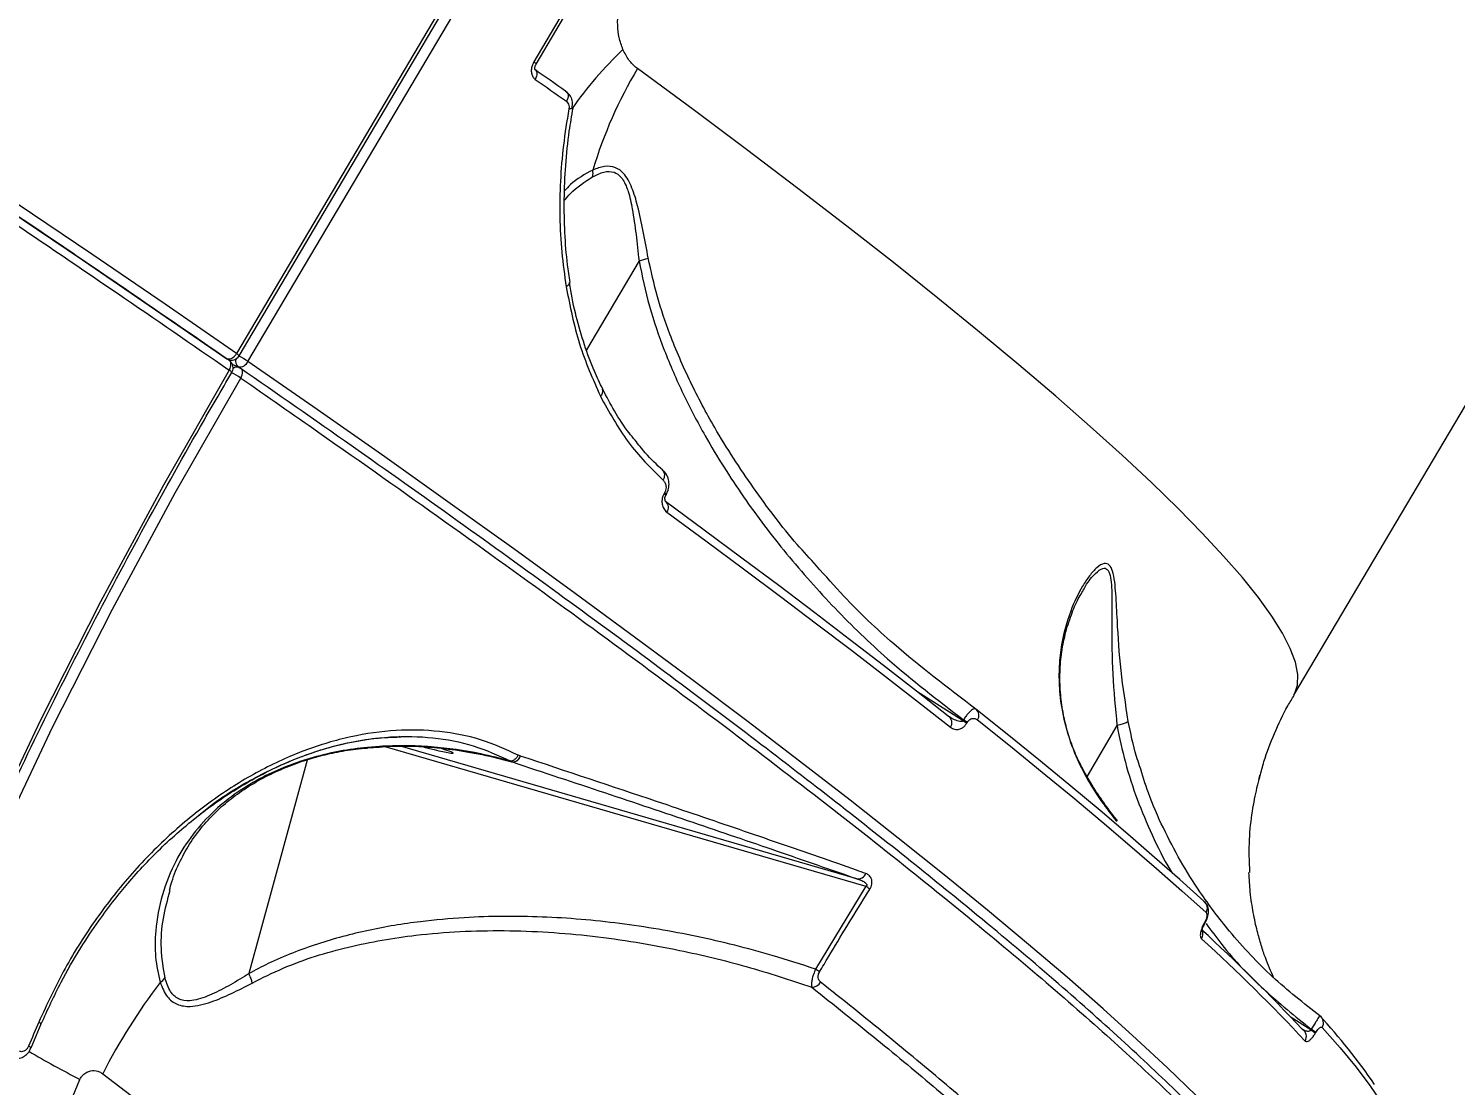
# Model space of a CAD drawing. Header units: millimetres. Extents: x -6879 to 7341, y -8047 to 7187.
# Drawn here: x 193.4 to 352.9, y 2003.6 to 2121.7 of the extents above; entities that cross this region are included whole.
import ezdxf

# ---------------------------------------------------------------- set-up
doc = ezdxf.new("R2010")
doc.units = ezdxf.units.MM
for name, color, linetype in [('DIKOM_ОБЪЕКТ', 7, 'Continuous'), ('DIKOM_РАЗМЕР_ЗОНА', 7, 'Continuous'), ('DIKOM_РАЗМЕР_ОБЪЕКТА', 7, 'Continuous')]:
    doc.layers.add(name, color=color, linetype=linetype)
doc.styles.add('style1', font='arial.ttf', dxfattribs={"width": 0.8})
doc.dimstyles.new('1-50', dxfattribs={"dimtxt": 300, "dimasz": 200, "dimexe": 100, "dimexo": 0, "dimgap": 100, "dimtad": 0, "dimdec": 0, "dimtxsty": 'style1', "dimcen": 0, "dimclrd": 7, "dimclre": 7, "dimadec": 1, "dimazin": 2, "dimtfac": 1, "dimtdec": 0, "dimtmove": 1, "dimatfit": 3, "dimfxl": 0, "dimlwd": 25, "dimlwe": 18, "dimarcsym": 0})

# ---------------------------------------------------------------- blocks, each defined once
blk = doc.blocks.new('*D19')
at = {"layer": 'Defpoints', "color": 0, "transparency": 16777216}
for p in [(5624.04, 6094.27), (-4435.35, 2864.29), (5624.04, -2640.11)]:
    blk.add_point(p, dxfattribs=at)
at = {"layer": 'DIKOM_РАЗМЕР_ОБЪЕКТА', "color": 7, "lineweight": 18, "transparency": 16777216}
for p, q in [((-4435.35, 2864.29), (-4435.35, 6194.27)), ((5624.04, -2640.11), (5624.04, 6194.27))]:
    blk.add_line(p, q, dxfattribs=at)
at = {"layer": 'DIKOM_РАЗМЕР_ОБЪЕКТА', "color": 7, "lineweight": 25, "transparency": 16777216}
for p, q in [((-4235.35, 6094.27), (2113.67, 6094.27)), ((5424.04, 6094.27), (3193.46, 6094.27))]:
    blk.add_line(p, q, dxfattribs=at)
at = {"layer": 'DIKOM_РАЗМЕР_ОБЪЕКТА', "color": 7, "transparency": 16777216}
for points in [[(-4235.35, 6127.6), (-4235.35, 6060.94), (-4435.35, 6094.27)], [(5424.04, 6127.6), (5424.04, 6060.94), (5624.04, 6094.27)]]:
    blk.add_solid(points, dxfattribs=at)
at = {"layer": 'DIKOM_РАЗМЕР_ОБЪЕКТА', "color": 0, "transparency": 16777216, "insert": (2653.56, 6094.27), "char_height": 300, "attachment_point": 5, "style": 'style1'}
blk.add_mtext('10100', dxfattribs=at)
blk = doc.blocks.new('*D17')
at = {"layer": 'Defpoints', "color": 0, "transparency": 16777216}
for p in [(-5935.35, 6990.27), (-5935.35, 998.27), (7340.79, -2830.86)]:
    blk.add_point(p, dxfattribs=at)
at = {"layer": 'DIKOM_РАЗМЕР_ЗОНА', "color": 7, "lineweight": 18, "transparency": 16777216}
for p, q in [((-5935.35, 998.27), (-5935.35, 7090.27)), ((7340.79, -2830.86), (7340.79, 7090.27))]:
    blk.add_line(p, q, dxfattribs=at)
at = {"layer": 'DIKOM_РАЗМЕР_ЗОНА', "color": 7, "lineweight": 25, "transparency": 16777216}
for p, q in [((-5735.35, 6990.27), (2016.67, 6990.27)), ((7140.79, 6990.27), (3096.46, 6990.27))]:
    blk.add_line(p, q, dxfattribs=at)
at = {"layer": 'DIKOM_РАЗМЕР_ЗОНА', "color": 7, "transparency": 16777216}
for points in [[(-5735.35, 7023.6), (-5735.35, 6956.94), (-5935.35, 6990.27)], [(7140.79, 7023.6), (7140.79, 6956.94), (7340.79, 6990.27)]]:
    blk.add_solid(points, dxfattribs=at)
at = {"layer": 'DIKOM_РАЗМЕР_ЗОНА', "color": 0, "transparency": 16777216, "insert": (2556.56, 6990.27), "char_height": 300, "attachment_point": 5, "style": 'style1'}
blk.add_mtext('13300', dxfattribs=at)

msp = doc.modelspace()

# ---------------------------------------------------------------- linework, layer by layer
at = {"layer": 'DIKOM_ОБЪЕКТ', "color": 7, "linetype": 'Continuous', "lineweight": 15}
for p, q in [((462.17, 2500.23), (216.67, 2085.36)), ((216.96, 2085.1), (462.46, 2499.97)), ((217.96, 2084.46), (463.47, 2499.33)), ((334.83, 2047.19), (522.55, 2364.43)), ((266.11, 2145.35), (249.88, 2117.92)), ((250.15, 2117.68), (266.38, 2145.11)), ((254.19, 2112.79), (254.19, 2112.77)), ((261.65, 2095.71), (255.77, 2085.77)), ((253.86, 2093.3), (253.87, 2093.27)), ((215.87, 2084.57), (215.81, 2084.61)), ((216.21, 2084.16), (216.88, 2083.86)), ((217, 2083.77), (216.21, 2084.13)), ((216.88, 2083.86), (217.06, 2083.74)), ((264.5, 2069.78), (264.45, 2069.7)), ((264.64, 2069.51), (264.69, 2069.59)), ((264.64, 2069.51), (264.64, 2069.51)), ((311.14, 2058.65), (311.22, 2058.79)), ((297.85, 2044.32), (292.69, 2047.59)), ((297.91, 2044.42), (297.85, 2044.32)), ((298.27, 2044.03), (298.33, 2044.13)), ((234.59, 2042.5), (235.52, 2042.56)), ((315.05, 2043.78), (311.71, 2038.12)), ((231.3, 2041.29), (232.64, 2041.38)), ((232.64, 2041.45), (231.31, 2041.34)), ((232.64, 2041.41), (232.64, 2041.45)), ((233.25, 2041.43), (287.01, 2025.82)), ((285.99, 2026.66), (235, 2041.47)), ((224.56, 2039.93), (218.04, 2016.06)), ((246.41, 2040), (247.46, 2039.71)), ((246.98, 2039.84), (247.43, 2039.72)), ((247.26, 2039.82), (247.43, 2039.72)), ((247.43, 2039.72), (247.46, 2039.71)), ((248.37, 2040.38), (248.15, 2040.47)), ((248.41, 2040.37), (248.37, 2040.38)), ((287.01, 2025.82), (281.38, 2016.56)), ((324.81, 2021.7), (324.79, 2021.67)), ((324.84, 2021.6), (324.86, 2021.63)), ((193.73, 2007.78), (194.87, 2010.45)), ((336.7, 2009.77), (334.53, 2011.15)), ((336.76, 2009.86), (336.7, 2009.77)), ((337.21, 2009.4), (337.26, 2009.49))]:
    msp.add_line(p, q, dxfattribs=at)
at = {"layer": 'DIKOM_ОБЪЕКТ', "color": 7, "linetype": 'Continuous', "lineweight": 15, "flags": 128}
for points in [[(216.67, 2085.36), (208.69, 2090.85), (200.52, 2096.43), (192.16, 2102.08), (183.62, 2107.82), (174.91, 2113.63), (166.03, 2119.5), (156.99, 2125.44)], [(156.05, 2124.74), (165.07, 2118.82), (173.93, 2112.96), (182.62, 2107.16), (191.14, 2101.44), (199.48, 2095.8), (207.64, 2090.23), (215.59, 2084.76)], [(253.44, 2114.67), (253.01, 2114.97), (252.58, 2115.27), (252.15, 2115.58), (251.71, 2115.88), (251.28, 2116.19), (250.84, 2116.49), (250.4, 2116.8), (249.97, 2117.11)], [(250.03, 2117.07), (250.07, 2117.04), (250.16, 2116.94), (250.21, 2116.81), (250.24, 2116.66), (250.24, 2116.5), (250.21, 2116.32), (250.14, 2116.15), (250.06, 2115.97)], [(250.06, 2115.97), (250.49, 2115.67), (250.93, 2115.36), (251.37, 2115.06), (251.8, 2114.75), (252.24, 2114.44), (252.67, 2114.14), (253.11, 2113.83), (253.54, 2113.53)], [(334.83, 2047.19), (334.89, 2047.3), (335.23, 2048.3), (335.26, 2049.49), (334.99, 2050.86), (334.41, 2052.4), (333.53, 2054.12), (332.34, 2056.01), (330.85, 2058.08), (329.06, 2060.32), (326.97, 2062.72), (324.58, 2065.29), (321.89, 2068.03), (318.91, 2070.93), (315.63, 2073.99), (312.07, 2077.2), (308.23, 2080.57), (304.1, 2084.08), (299.7, 2087.75), (295.02, 2091.55), (290.07, 2095.5), (284.86, 2099.58), (279.39, 2103.8), (273.67, 2108.14), (267.7, 2112.61), (261.48, 2117.19)], [(253.44, 2114.67), (253.55, 2114.59), (253.64, 2114.49), (253.69, 2114.37), (253.72, 2114.22), (253.72, 2114.05), (253.69, 2113.88), (253.63, 2113.7), (253.54, 2113.53)], [(254.19, 2112.77), (254.18, 2112.75), (254.14, 2112.72), (254.06, 2112.69), (253.95, 2112.68), (253.81, 2112.67)], [(253.87, 2093.27), (253.87, 2093.25), (253.86, 2093.16), (253.82, 2093.07), (253.75, 2092.98), (253.64, 2092.89), (253.51, 2092.81)], [(215.87, 2083.49), (215.96, 2083.67), (216.02, 2083.84), (216.06, 2084.01), (216.06, 2084.17), (216.04, 2084.32), (215.99, 2084.44), (215.91, 2084.54), (215.87, 2084.57)], [(323.87, 2002.48), (320.7, 2005.54), (317.25, 2008.75), (313.5, 2012.13), (309.48, 2015.65), (305.17, 2019.32), (300.59, 2023.14), (295.74, 2027.1), (290.62, 2031.2), (285.23, 2035.44), (279.59, 2039.81), (273.69, 2044.31), (267.54, 2048.93), (261.15, 2053.67), (254.51, 2058.54), (247.65, 2063.51), (240.55, 2068.6), (233.24, 2073.79), (225.7, 2079.08), (217.96, 2084.46)], [(215.87, 2083.49), (208.51, 2070.64), (201.48, 2057.59), (194.78, 2044.37), (188.41, 2030.98), (182.39, 2017.43), (176.7, 2003.72), (171.37, 1989.87), (166.38, 1975.89), (161.75, 1961.79), (157.48, 1947.56), (153.56, 1933.23), (150.01, 1918.81), (146.83, 1904.29), (144.01, 1889.7), (141.56, 1875.04), (139.48, 1860.32), (137.77, 1845.55), (136.43, 1830.74), (135.47, 1815.91), (134.88, 1801.05), (134.67, 1786.18)], [(136.21, 1786.18), (136.42, 1801), (137, 1815.82), (137.96, 1830.61), (139.29, 1845.37), (141, 1860.1), (143.07, 1874.77), (145.52, 1889.39), (148.33, 1903.94), (151.5, 1918.41), (155.04, 1932.79), (158.95, 1947.08), (163.21, 1961.26), (167.82, 1975.32), (172.79, 1989.26), (178.11, 2003.07), (183.78, 2016.73), (189.79, 2030.24), (196.13, 2043.6), (202.82, 2056.78), (209.83, 2069.78), (217.17, 2082.6)], [(217.17, 2082.6), (217.25, 2082.77), (217.32, 2082.95), (217.35, 2083.12), (217.36, 2083.28), (217.33, 2083.43), (217.28, 2083.55), (217.2, 2083.65), (217.16, 2083.68)], [(296.2, 2044.83), (292.64, 2047.63), (288.96, 2050.49), (285.18, 2053.41), (281.28, 2056.38), (277.27, 2059.41), (273.15, 2062.49), (268.93, 2065.62), (264.6, 2068.81)], [(264.76, 2067.62), (269.1, 2064.43), (273.33, 2061.29), (277.46, 2058.2), (281.48, 2055.16), (285.39, 2052.19), (289.18, 2049.26), (292.87, 2046.4), (296.44, 2043.59)], [(324.76, 2024.14), (322.08, 2026.56), (319.25, 2029.05), (316.28, 2031.63), (313.16, 2034.28), (309.9, 2037), (306.5, 2039.8), (302.96, 2042.68), (299.28, 2045.62)], [(299.46, 2044.41), (303.15, 2041.46), (306.7, 2038.58), (310.11, 2035.77), (313.38, 2033.04), (316.5, 2030.38), (319.48, 2027.8), (322.31, 2025.3), (325, 2022.88)], [(324.84, 2021.6), (324.84, 2021.62), (324.79, 2021.67)], [(324.86, 2021.63), (324.85, 2021.65), (324.81, 2021.7)], [(194.58, 2010.63), (194.44, 2010.3), (194.29, 2009.96), (194.15, 2009.63), (194.01, 2009.3), (193.87, 2008.96), (193.72, 2008.63), (193.58, 2008.29), (193.44, 2007.96)], [(337.98, 2010.05), (340, 2007.76), (341.77, 2005.6), (343.3, 2003.57), (344.58, 2001.69), (345.62, 1999.95), (346.41, 1998.35), (346.95, 1996.89), (347.24, 1995.58)], [(158.93, 1856.83), (160.89, 1870.63), (163.2, 1884.39), (165.85, 1898.08), (168.85, 1911.69), (172.18, 1925.23), (175.86, 1938.67), (179.86, 1952.02), (184.2, 1965.25), (188.87, 1978.37), (193.87, 1991.37), (199.19, 2004.24)]]:
    msp.add_lwpolyline(points, dxfattribs=at)
at = {"layer": 'DIKOM_ОБЪЕКТ', "color": 7, "linetype": 'Continuous', "lineweight": 15}
for centre, radius, start, end in [((290.87, 2086.9), 44.87, 133.7429, 144.923), ((249.58, 2117.31), 0.681, 33.176, 63.541), ((305.3, 2091.13), 50.98, 149.2572, 163.2244), ((254.4, 2105.51), 2.11, 348.639, 9.1047), ((260.38, 2101.89), 6.31, 281.6343, 291.3399), ((215.75, 2085.74), 0.996, 260.9098, 337.4016), ((216.4, 2084.75), 0.659, 31.9218, 65.9064), ((216.1, 2085.61), 1, 245.7822, 329.3847), ((215.3, 2083.75), 1, 344.7237, 55.3295), ((216.73, 2083.09), 0.734, 68.3452, 125.9647), ((217.44, 2084.54), 0.872, 166.6369, 230.6862), ((217.04, 2084.85), 0.996, 260.6647, 337.3328), ((212.45, 2076.37), 9.79, 55.7107, 62.6768), ((216.59, 2082.86), 1, 55.2897, 65.7718), ((215.52, 2082.8), 0.777, 34.7022, 63.3437), ((211.62, 2074.44), 9.86, 55.8285, 62.7788), ((215.3, 2083.75), 1, 329.4825, 344.7237), ((256.94, 2081.14), 0.676, 305.5923, 17.9762), ((263.73, 2071.75), 0.792, 318.3393, 49.2567), ((264.29, 2069.33), 0.395, 26.5128, 66.3271), ((264.33, 2069.4), 0.407, 27.3063, 65.858), ((264.13, 2068.14), 0.818, 320.9093, 54.6066), ((298.75, 2044.92), 0.881, 324.6151, 52.939), ((295.74, 2044.1), 0.866, 323.9632, 57.6277), ((295.08, 2039.86), 5.24, 52.5874, 58.1695), ((295.14, 2039.96), 5.25, 52.5968, 58.167), ((247.52, 2040.6), 0.882, 264.3056, 345.5663), ((247.54, 2040.61), 0.9, 265.3034, 344.507), ((286.13, 2027.58), 0.925, 260.9531, 339.2762), ((285.08, 2022.94), 3.47, 47.3355, 56.2691), ((324.23, 2023.38), 0.924, 326.9241, 54.9571), ((194.04, 1877.87), 193.64, 42.9619, 47.6471), ((323.68, 2020.46), 0.968, 328.0873, 24.9219), ((193.15, 1875.37), 195.34, 42.9693, 47.7431), ((206.98, 2016.86), 2.13, 303.2395, 323.0949), ((279.44, 2013.48), 3.65, 49.3746, 57.8169), ((261.64, 1974.28), 67.27, 142.6679, 152.9475), ((280.99, 2015.62), 1.07, 268.1224, 332.344), ((287.45, 1964.75), 68.53, 34.6269, 42.836), ((337.17, 2010.56), 0.952, 328.1872, 55.6815), ((335.27, 2009.02), 0.948, 328.0292, 60.0433), ((335.06, 2006.97), 3.24, 48.427, 59.4974), ((335.1, 2007.05), 3.25, 48.4463, 59.4781), ((193.1, 2007.07), 0.947, 48.2768, 68.9839), ((262.69, 2126.85), 138.08, 239.9075, 242.62)]:
    msp.add_arc(centre, radius, start, end, dxfattribs=at)
for start_param, end_param in [(5.015683, 5.075), (1.863562, 2.979567), (2.979567, 3.969848)]:
    msp.add_ellipse((236.38, 2041.93), major_axis=(-4.5, 1.23), ratio=0.044741, start_param=start_param, end_param=end_param, dxfattribs=at)
for points, knots in [([(-378.21, 2407.52), (-377.37, 2407.49), (-375.1, 2407.41), (-370.52, 2406.74), (-364.2, 2405.33), (-356.76, 2403.24), (-348.18, 2400.45), (-338.47, 2396.96), (-327.84, 2392.84), (-316.35, 2388.12), (-304.07, 2382.84), (-290.81, 2376.92), (-276.57, 2370.35), (-261.38, 2363.13), (-245.56, 2355.44), (-229.19, 2347.29), (-212.36, 2338.75), (-194.77, 2329.66), (-176.47, 2320.05), (-157.5, 2309.93), (-138.51, 2299.64), (-119.58, 2289.25), (-100.79, 2278.81), (-81.62, 2268.02), (-62.1, 2256.91), (-42.29, 2245.5), (-22.37, 2233.89), (-2.38, 2222.11), (17.62, 2210.2), (37.67, 2198.11), (57.73, 2185.89), (77.71, 2173.56), (97.18, 2161.41), (116.08, 2149.47), (134.36, 2137.77), (152.34, 2126.12), (169.93, 2114.57), (187.05, 2103.16), (202.39, 2092.78), (211.74, 2086.34), (215.87, 2083.49)], [0, 0, 0, 0, 0.0156515, 0.0421674, 0.0687037, 0.0952198, 0.122506, 0.1498141, 0.1771006, 0.2036165, 0.2301528, 0.2566687, 0.2839552, 0.3112634, 0.3385495, 0.3650654, 0.391602, 0.418118, 0.4454041, 0.4727126, 0.4999988, 0.52556, 0.5511396, 0.5767008, 0.6029495, 0.629218, 0.6554666, 0.6819827, 0.7085192, 0.7350352, 0.7623214, 0.78963, 0.816916, 0.8434322, 0.8699686, 0.8964847, 0.9237711, 0.9510795, 0.9783657, 1, 1, 1, 1]), ([(215.81, 2084.61), (211.69, 2087.45), (202.44, 2093.81), (187.31, 2104.05), (170.48, 2115.27), (153, 2126.75), (134.98, 2138.44), (116.49, 2150.27), (97.58, 2162.22), (78.28, 2174.27), (58.63, 2186.39), (38.7, 2198.55), (18.57, 2210.68), (-1.66, 2222.74), (-21.68, 2234.54), (-41.45, 2246.06), (-60.95, 2257.29), (-80.37, 2268.35), (-99.62, 2279.18), (-118.62, 2289.75), (-137.55, 2300.15), (-156.37, 2310.34), (-175.03, 2320.29), (-193.24, 2329.86), (-210.92, 2339), (-227.98, 2347.67), (-244.37, 2355.83), (-260.05, 2363.46), (-275, 2370.56), (-289.18, 2377.11), (-302.53, 2383.08), (-314.99, 2388.44), (-325.78, 2392.87), (-335.06, 2396.49), (-343.03, 2399.43), (-350.34, 2401.94), (-357.07, 2404.06), (-363.07, 2405.68), (-366.88, 2406.62), (-368.46, 2406.87), (-368.49, 2406.87)], [0, 0, 0, 0, 0.022643, 0.050731, 0.078907, 0.107128, 0.135349, 0.163525, 0.191612, 0.2197, 0.247876, 0.276097, 0.304318, 0.332494, 0.360581, 0.387634, 0.414765, 0.441936, 0.469108, 0.496239, 0.523291, 0.551379, 0.579555, 0.607776, 0.635996, 0.664172, 0.69226, 0.720347, 0.748523, 0.776744, 0.804965, 0.833141, 0.861229, 0.883988, 0.90677, 0.929552, 0.952311, 0.975868, 0.999452, 1, 1, 1, 1]), ([(259.85, 2119.32), (259.69, 2119.76), (259.26, 2120.99), (259.2, 2123.5), (259.84, 2126.65), (260.85, 2128.62), (261.36, 2129.61)], [0, 0, 0, 0, 0.152957, 0.428364, 0.711429, 1, 1, 1, 1]), ([(261.48, 2117.19), (261.45, 2117.22), (261.1, 2117.48), (260.47, 2118.1), (260.06, 2118.91), (259.85, 2119.32)], [0, 0, 0, 0, 0.0468136, 0.514327, 1, 1, 1, 1]), ([(249.88, 2117.92), (249.83, 2117.82), (249.7, 2117.57), (249.6, 2117.13), (249.62, 2116.66), (249.77, 2116.24), (249.96, 2116.06), (250.06, 2115.97)], [0, 0, 0, 0, 0.140627, 0.355115, 0.569878, 0.784862, 1, 1, 1, 1]), ([(250.04, 2117.06), (250.05, 2117.06), (250.05, 2117.05), (250.02, 2117.11), (250.01, 2117.23), (250.03, 2117.38), (250.07, 2117.54), (250.12, 2117.64), (250.15, 2117.68)], [0, 0, 0, 0, 0.142745, 0.345585, 0.514022, 0.677504, 0.853257, 1, 1, 1, 1]), ([(254.17, 2112.78), (254.2, 2113.01), (254.26, 2113.47), (254.03, 2114.09), (253.67, 2114.54), (253.37, 2114.71), (253.25, 2114.77)], [0, 0, 0, 0, 0.28483, 0.563509, 0.822565, 1, 1, 1, 1]), ([(253.81, 2112.67), (253.59, 2111.32), (253.15, 2108.61), (252.83, 2104.59), (252.77, 2100.59), (252.96, 2096.63), (253.33, 2094.08), (253.51, 2092.81)], [0, 0, 0, 0, 0.19768, 0.395383, 0.593088, 0.79654, 1, 1, 1, 1]), ([(253.97, 2093.31), (253.86, 2093.96), (253.57, 2095.76), (253.34, 2098.86), (253.26, 2102.56), (253.43, 2106.36), (253.76, 2109.77), (254.14, 2111.92), (254.29, 2112.77)], [0, 0, 0, 0, 0.107412, 0.297469, 0.48867, 0.680556, 0.872549, 1, 1, 1, 1]), ([(253.54, 2113.53), (253.6, 2113.47), (253.73, 2113.35), (253.83, 2113.08), (253.84, 2112.84), (253.82, 2112.7), (253.81, 2112.67)], [0, 0, 0, 0, 0.306765, 0.613214, 0.919401, 1, 1, 1, 1]), ([(262.68, 2096.02), (262.5, 2097.01), (262.13, 2099), (261.57, 2101.64), (260.91, 2103.91), (260.09, 2105.46), (258.98, 2106.24), (257.76, 2106.33), (256.92, 2106.01), (256.48, 2105.85)], [0, 0, 0, 0, 0.184777, 0.369247, 0.509084, 0.652202, 0.750856, 0.870217, 1, 1, 1, 1]), ([(253.3, 2102.45), (253.52, 2102.71), (254.39, 2103.75), (255.58, 2104.52), (256.47, 2105.1)], [0, 0, 0, 0, 0.245977, 1, 1, 1, 1]), ([(256.48, 2105.85), (255.59, 2105.37), (254.41, 2104.73), (253.55, 2103.76), (253.34, 2103.52)], [0, 0, 0, 0, 0.751748, 1, 1, 1, 1]), ([(256.47, 2105.1), (256.89, 2105.3), (257.67, 2105.7), (258.81, 2105.73), (259.76, 2105.06), (260.2, 2104.15), (260.61, 2102.95), (260.96, 2101.27), (261.33, 2098.66), (261.54, 2096.7), (261.65, 2095.71)], [0, 0, 0, 0, 0.129792, 0.245114, 0.338469, 0.455795, 0.477235, 0.617724, 0.808688, 1, 1, 1, 1]), ([(261.65, 2095.71), (262.01, 2094.01), (262.71, 2090.6), (264.44, 2085.65), (266.53, 2080.81), (269.43, 2075.3), (273.23, 2069.28), (278.11, 2062.85), (283.49, 2056.81), (290, 2050.48), (295.03, 2046.63), (297.91, 2044.42)], [0, 0, 0, 0, 0.079267, 0.158593, 0.240589, 0.322608, 0.447232, 0.571894, 0.699863, 0.827838, 1, 1, 1, 1]), ([(281.49, 2061.62), (280.76, 2062.41), (278.24, 2065.15), (274.38, 2070.28), (270.41, 2076.36), (267.33, 2082.14), (265.21, 2087.04), (263.63, 2091.67), (262.99, 2094.57), (262.68, 2096.02)], [0, 0, 0, 0, 0.0825208, 0.2859881, 0.4893976, 0.6345098, 0.780548, 0.8898509, 1, 1, 1, 1]), ([(253.51, 2092.81), (253.94, 2090.63), (254.82, 2086.24), (256.49, 2082.49), (257.33, 2080.6)], [0, 0, 0, 0, 0.494187, 1, 1, 1, 1]), ([(257.6, 2081.37), (257.28, 2082.02), (256.52, 2083.59), (255.52, 2086.31), (254.62, 2089.48), (254.08, 2091.82), (253.91, 2093.13), (253.89, 2093.27)], [0, 0, 0, 0, 0.186534, 0.445584, 0.705662, 0.966642, 1, 1, 1, 1]), ([(135.03, 1786.18), (135.04, 1788.55), (135.08, 1795.44), (135.38, 1806.83), (136.03, 1820.36), (136.99, 1833.86), (138.26, 1847.34), (139.85, 1860.79), (141.74, 1874.19), (143.94, 1887.55), (146.44, 1900.85), (149.25, 1914.08), (152.36, 1927.25), (155.78, 1940.34), (159.49, 1953.35), (163.51, 1966.26), (167.81, 1979.07), (172.42, 1991.78), (177.31, 2004.38), (182.49, 2016.86), (187.95, 2029.21), (193.7, 2041.43), (199.73, 2053.51), (206.03, 2065.44), (211.54, 2075.33), (214.99, 2081.23), (216.16, 2083.24)], [0, 0, 0, 0, 0.022818, 0.066212, 0.109606, 0.153, 0.196394, 0.239788, 0.283183, 0.326577, 0.369971, 0.413366, 0.45676, 0.500154, 0.543548, 0.586942, 0.630337, 0.673731, 0.717125, 0.76052, 0.803914, 0.847308, 0.890703, 0.934097, 0.977492, 1, 1, 1, 1]), ([(326.9, 1997.59), (326.86, 1997.64), (325.35, 1999.34), (321.34, 2003.27), (314.83, 2009.4), (307.14, 2016.16), (298.99, 2023), (290.58, 2029.79), (282.13, 2036.43), (273.05, 2043.39), (263.25, 2050.74), (252.72, 2058.48), (241.44, 2066.61), (229.62, 2075), (221.27, 2080.81), (217.1, 2083.71)], [0, 0, 0, 0, 0.00261, 0.097042, 0.191473, 0.285754, 0.379738, 0.455893, 0.532128, 0.608361, 0.684516, 0.763343, 0.842259, 0.921173, 1, 1, 1, 1]), ([(217.17, 2082.6), (220.08, 2080.57), (227.95, 2075.11), (240.13, 2066.49), (253.46, 2056.88), (266.06, 2047.6), (277.86, 2038.69), (288.79, 2030.18), (298.61, 2022.27), (307.32, 2014.97), (314.93, 2008.29), (321.57, 2002.1), (327.17, 1996.45), (331.68, 1991.39), (335.02, 1987.01), (337.16, 1983.34), (338.21, 1980.49), (338.04, 1979.16), (337.97, 1978.58)], [0, 0, 0, 0, 0.037983, 0.102326, 0.166717, 0.231059, 0.297271, 0.363536, 0.429747, 0.49409, 0.558481, 0.622824, 0.689035, 0.7553, 0.821511, 0.885853, 0.950244, 1, 1, 1, 1]), ([(257.33, 2080.6), (258.31, 2078.81), (260.31, 2075.2), (262.97, 2072.56), (264.32, 2071.23)], [0, 0, 0, 0, 0.493841, 1, 1, 1, 1]), ([(261.22, 2075.65), (260.99, 2075.92), (260.16, 2076.92), (258.93, 2078.81), (258.02, 2080.54), (257.59, 2081.36)], [0, 0, 0, 0, 0.164412, 0.602557, 1, 1, 1, 1]), ([(264.32, 2072.32), (264.32, 2072.32), (263.63, 2072.9), (262.56, 2073.96), (261.59, 2075.18), (261.22, 2075.65)], [0, 0, 0, 0, 0.00205, 0.61632, 1, 1, 1, 1]), ([(264.68, 2069.6), (264.77, 2069.76), (264.96, 2070.12), (265.03, 2070.76), (264.92, 2071.45), (264.66, 2072), (264.38, 2072.23), (264.29, 2072.29)], [0, 0, 0, 0, 0.174022, 0.385769, 0.617513, 0.88437, 1, 1, 1, 1]), ([(264.32, 2071.23), (264.4, 2071.14), (264.56, 2070.96), (264.67, 2070.6), (264.67, 2070.25), (264.6, 2069.97), (264.53, 2069.83), (264.5, 2069.78)], [0, 0, 0, 0, 0.273458, 0.539227, 0.738677, 0.898887, 1, 1, 1, 1]), ([(264.45, 2069.7), (264.4, 2069.6), (264.28, 2069.37), (264.2, 2068.96), (264.22, 2068.47), (264.39, 2067.97), (264.63, 2067.74), (264.76, 2067.62)], [0, 0, 0, 0, 0.120561, 0.278353, 0.470554, 0.720776, 1, 1, 1, 1]), ([(264.68, 2068.76), (264.68, 2068.76), (264.65, 2068.78), (264.58, 2068.86), (264.54, 2069.07), (264.54, 2069.24), (264.58, 2069.36), (264.62, 2069.46), (264.66, 2069.54), (264.7, 2069.59), (264.73, 2069.62), (264.73, 2069.63)], [0, 0, 0, 0, 0.073698, 0.444533, 0.639908, 0.75441, 0.828086, 0.881506, 0.928418, 0.978421, 1, 1, 1, 1]), ([(299.28, 2045.62), (296.17, 2047.98), (291.02, 2051.88), (285.21, 2057.4), (282.49, 2060.48), (281.49, 2061.62)], [0, 0, 0, 0, 0.4892895, 0.811495, 1, 1, 1, 1]), ([(316.32, 2044.25), (316.02, 2046.15), (315.41, 2050), (315.12, 2054.78), (314.97, 2058.05), (314.81, 2059.89), (314.59, 2061.06), (314.21, 2061.81), (313.58, 2061.97), (312.8, 2061.48), (311.97, 2060.54), (310.92, 2058.96), (309.65, 2056.28), (308.8, 2053), (308.53, 2049.82), (308.62, 2047.12), (309.13, 2044.09), (310.14, 2040.98), (311.57, 2038.01), (313.17, 2035.43), (314.43, 2033.81), (315.01, 2033.08)], [0, 0, 0, 0, 0.091326, 0.184874, 0.239019, 0.266437, 0.294652, 0.321054, 0.347516, 0.383034, 0.418293, 0.45363, 0.526836, 0.625928, 0.677093, 0.72824, 0.790388, 0.854061, 0.904638, 0.956678, 1, 1, 1, 1]), ([(311.22, 2058.79), (311.32, 2058.98), (311.75, 2059.78), (312.54, 2060.72), (313.41, 2061.42), (314, 2061.33), (314.32, 2060.62), (314.45, 2059.54), (314.48, 2058.64), (314.5, 2057.19), (314.47, 2054.34), (314.49, 2049.55), (314.87, 2045.7), (315.05, 2043.78)], [0, 0, 0, 0, 0.033834, 0.142207, 0.218972, 0.274314, 0.329517, 0.385449, 0.441746, 0.450954, 0.573382, 0.786639, 1, 1, 1, 1]), ([(315.12, 2033.15), (315.08, 2033.19), (314.53, 2033.85), (313.55, 2035.18), (312.24, 2037.12), (311.11, 2039.11), (310.19, 2041.07), (309.53, 2043.03), (309.02, 2045.09), (308.72, 2047.26), (308.64, 2049.52), (308.82, 2051.78), (309.24, 2054.02), (309.9, 2056.08), (310.56, 2057.68), (311, 2058.42), (311.14, 2058.65)], [0, 0, 0, 0, 0.004944, 0.072873, 0.142229, 0.212115, 0.28112, 0.348987, 0.421026, 0.503414, 0.589311, 0.679497, 0.774269, 0.873489, 0.960375, 1, 1, 1, 1]), ([(331.03, 2038.09), (331.17, 2038.64), (331.58, 2040.25), (332.63, 2042.91), (333.77, 2045.41), (334.62, 2046.78), (334.86, 2047.17)], [0, 0, 0, 0, 0.178844, 0.520707, 0.861858, 1, 1, 1, 1]), ([(299.28, 2045.62), (299.21, 2045.65), (299.09, 2045.71), (298.77, 2045.49), (298.44, 2045.16), (298.16, 2044.81), (297.99, 2044.55), (297.91, 2044.42)], [0, 0, 0, 0, 0.270443, 0.533558, 0.718091, 0.855289, 1, 1, 1, 1]), ([(297.85, 2044.32), (297.84, 2044.3), (297.81, 2044.27), (297.75, 2044.24), (297.59, 2044.21), (297.02, 2044.32), (296.57, 2044.6), (296.2, 2044.83)], [0, 0, 0, 0, 0.023993, 0.05351, 0.107149, 0.279458, 1, 1, 1, 1]), ([(296.44, 2043.59), (296.59, 2043.5), (296.88, 2043.32), (297.36, 2043.32), (297.76, 2043.49), (298.06, 2043.73), (298.2, 2043.93), (298.27, 2044.03)], [0, 0, 0, 0, 0.304766, 0.587672, 0.766474, 0.882873, 1, 1, 1, 1]), ([(298.33, 2044.13), (298.37, 2044.2), (298.46, 2044.33), (298.65, 2044.48), (298.9, 2044.58), (299.2, 2044.58), (299.37, 2044.47), (299.46, 2044.41)], [0, 0, 0, 0, 0.120564, 0.240676, 0.41684, 0.694921, 1, 1, 1, 1]), ([(316.32, 2044.25), (316.31, 2044.24), (316.25, 2044.19), (316.06, 2044.09), (315.66, 2043.93), (315.26, 2043.83), (315.06, 2043.78)], [0, 0, 0, 0, 0.107415, 0.349472, 0.674749, 1, 1, 1, 1]), ([(317.58, 2039.27), (317.46, 2039.62), (316.92, 2041.24), (316.58, 2042.93), (316.32, 2044.25)], [0, 0, 0, 0, 0.21769, 1, 1, 1, 1]), ([(248.15, 2040.47), (246.78, 2041.1), (244.02, 2042.35), (239.4, 2043.24), (234.53, 2043.36), (229.46, 2042.65), (224.3, 2041.12), (219.17, 2038.79), (214.16, 2035.68), (209.39, 2031.85), (204.95, 2027.36), (200.95, 2022.28), (197.4, 2016.71), (195.52, 2012.66), (194.58, 2010.63)], [0, 0, 0, 0, 0.083619, 0.167165, 0.250416, 0.333853, 0.417302, 0.500489, 0.583738, 0.667138, 0.750457, 0.833396, 0.916628, 1, 1, 1, 1]), ([(194.87, 2010.46), (195.58, 2012.02), (196.91, 2014.94), (199.12, 2018.75), (201.14, 2021.81), (202.92, 2024.18), (205.24, 2027.03), (208.41, 2030.38), (212.68, 2034.05), (217.25, 2037.17), (221.07, 2039.15), (224.03, 2040.37), (226.27, 2041.14), (228.9, 2041.84), (231.76, 2042.38), (233.68, 2042.46), (234.59, 2042.5)], [0, 0, 0, 0, 0.085659, 0.159486, 0.221229, 0.271335, 0.311479, 0.411179, 0.513119, 0.61555, 0.720548, 0.763437, 0.808601, 0.865864, 0.937179, 1, 1, 1, 1]), ([(212.49, 2033.75), (212.98, 2034.16), (215.02, 2035.85), (218.86, 2038.1), (223.87, 2040.43), (228.93, 2041.93), (233.9, 2042.64), (238.68, 2042.53), (243.21, 2041.67), (245.91, 2040.44), (247.26, 2039.82)], [0, 0, 0, 0, 0.043493, 0.180378, 0.316723, 0.452846, 0.589978, 0.726006, 0.862832, 1, 1, 1, 1]), ([(315.05, 2043.78), (315.05, 2043.78), (315.05, 2043.78), (315.06, 2043.78), (315.06, 2043.78), (315.06, 2043.78)], [0, 0, 0, 0, 0.41481, 0.777551, 1, 1, 1, 1]), ([(315.06, 2043.78), (315.34, 2042.4), (315.93, 2039.61), (317.26, 2035.52), (318.96, 2031.51), (320.31, 2028.75), (321.17, 2027.38), (321.25, 2027.24)], [0, 0, 0, 0, 0.235076, 0.478791, 0.722535, 0.973155, 1, 1, 1, 1]), ([(231.31, 2041.34), (230.27, 2041.22), (228.21, 2040.97), (225.18, 2040.24), (222.29, 2039.27), (219.43, 2037.98), (216.7, 2036.34), (214.05, 2034.22), (211.73, 2031.67), (209.72, 2028.53), (208.26, 2024.91), (207.61, 2021.26), (207.52, 2017.9), (207.94, 2016.02), (208.15, 2015.08)], [0, 0, 0, 0, 0.064643, 0.129334, 0.196353, 0.263416, 0.343031, 0.422692, 0.518016, 0.613385, 0.726676, 0.83998, 0.920084, 1, 1, 1, 1]), ([(209.2, 2025.38), (209.28, 2025.7), (209.56, 2026.82), (210.34, 2028.63), (211.54, 2030.79), (213.03, 2032.76), (214.69, 2034.48), (216.53, 2036), (218.54, 2037.33), (220.76, 2038.51), (223.09, 2039.49), (225.39, 2040.24), (227.69, 2040.79), (229.64, 2041.13), (230.87, 2041.23), (231.31, 2041.27)], [0, 0, 0, 0, 0.039236, 0.138887, 0.237294, 0.333195, 0.425943, 0.505981, 0.591169, 0.673893, 0.753252, 0.829033, 0.893537, 0.962076, 1, 1, 1, 1]), ([(231.3, 2041.33), (231.3, 2041.32), (231.31, 2041.3), (231.31, 2041.33), (231.31, 2041.34)], [0, 0, 0, 0, 0.734896, 1, 1, 1, 1]), ([(247.26, 2039.82), (246.17, 2040.1), (243.27, 2040.84), (239.35, 2041.38), (235.55, 2041.57), (233.61, 2041.49), (232.64, 2041.45)], [0, 0, 0, 0, 0.2319428, 0.6115118, 0.8058755, 1, 1, 1, 1]), ([(232.64, 2041.39), (233.08, 2041.42), (234.32, 2041.51), (236.5, 2041.49), (239.31, 2041.31), (242.48, 2040.88), (245.08, 2040.35), (246.6, 2039.93), (246.98, 2039.83)], [0, 0, 0, 0, 0.089071, 0.253909, 0.445648, 0.670945, 0.918048, 1, 1, 1, 1]), ([(247.26, 2039.82), (247.35, 2039.83), (247.51, 2039.85), (247.77, 2039.98), (248, 2040.2), (248.1, 2040.38), (248.15, 2040.47)], [0, 0, 0, 0, 0.2437007, 0.5000456, 0.7563442, 1, 1, 1, 1]), ([(247.46, 2039.71), (250.94, 2038.56), (257.89, 2036.27), (267.74, 2032.95), (277.18, 2029.73), (283.05, 2027.69), (285.99, 2026.66)], [0, 0, 0, 0, 0.249269, 0.498537, 0.749266, 1, 1, 1, 1]), ([(287, 2027.25), (286.65, 2027.37), (284.92, 2027.98), (280.32, 2029.59), (272.95, 2032.13), (262.02, 2035.85), (253.54, 2038.66), (248.41, 2040.37)], [0, 0, 0, 0, 0.029992, 0.149956, 0.390073, 0.630189, 1, 1, 1, 1]), ([(337.71, 2011.34), (335.91, 2012.75), (332.3, 2015.59), (327.88, 2020.34), (323.72, 2025.84), (320.73, 2031.07), (318.63, 2035.88), (317.9, 2038.26), (317.58, 2039.27)], [0, 0, 0, 0, 0.198795, 0.400318, 0.558007, 0.791488, 0.911355, 1, 1, 1, 1]), ([(330.9, 2037.76), (330.95, 2037.96), (331.07, 2038.37), (330.96, 2038), (330.6, 2036.64), (330.12, 2034.21), (329.73, 2031.03), (329.81, 2028.61), (329.86, 2027.35)], [0, 0, 0, 0, 0.098008, 0.192838, 0.33561, 0.54772, 0.765262, 1, 1, 1, 1]), ([(315.01, 2033.08), (315.01, 2033.08), (315.02, 2033.08), (315.01, 2033.06), (315.01, 2033.06)], [0, 0, 0, 0, 0.3618381, 1, 1, 1, 1]), ([(285.99, 2026.66), (286.14, 2026.61), (286.44, 2026.51), (286.8, 2026.33), (287.02, 2026.16), (287.1, 2026.04), (287.11, 2025.97), (287.1, 2025.93), (287.09, 2025.89), (287.06, 2025.86), (287.03, 2025.83), (287.01, 2025.82)], [0, 0, 0, 0, 0.316958, 0.627167, 0.791481, 0.870501, 0.897808, 0.925426, 0.933225, 0.960342, 1, 1, 1, 1]), ([(287.43, 2025.49), (287.49, 2025.58), (287.59, 2025.77), (287.67, 2026.07), (287.69, 2026.4), (287.6, 2026.76), (287.36, 2027.08), (287.12, 2027.19), (287, 2027.25)], [0, 0, 0, 0, 0.109874, 0.220025, 0.325685, 0.492566, 0.75374, 1, 1, 1, 1]), ([(332.59, 2015.58), (332.57, 2015.63), (332.43, 2015.91), (332.1, 2016.64), (331.64, 2017.79), (331.17, 2019.18), (330.7, 2020.84), (330.27, 2022.82), (329.93, 2025), (329.84, 2026.62), (329.8, 2027.35)], [0, 0, 0, 0, 0.03522, 0.183418, 0.325211, 0.461829, 0.594535, 0.738836, 0.880744, 1, 1, 1, 1]), ([(208.69, 2015.58), (208.51, 2016.67), (208.16, 2018.85), (208.4, 2022.23), (208.98, 2024.34), (209.27, 2025.37)], [0, 0, 0, 0, 0.336427, 0.673825, 1, 1, 1, 1]), ([(281.82, 2016.25), (282.15, 2016.81), (283.84, 2019.66), (285.71, 2022.73), (287.27, 2025.23), (287.43, 2025.49)], [0, 0, 0, 0, 0.183173, 0.915876, 1, 1, 1, 1]), ([(324.85, 2021.63), (324.95, 2021.81), (325.16, 2022.2), (325.3, 2022.81), (325.28, 2023.39), (325.1, 2023.85), (324.88, 2024.02), (324.82, 2024.06)], [0, 0, 0, 0, 0.215039, 0.462005, 0.697896, 0.911866, 1, 1, 1, 1]), ([(281.38, 2016.56), (279.77, 2017.09), (275.4, 2018.5), (268.11, 2020.31), (259.52, 2021.78), (250.84, 2022.52), (243.38, 2022.47), (236.91, 2021.89), (231.41, 2020.99), (225.7, 2019.47), (221.24, 2017.74), (218.76, 2016.44), (218.04, 2016.06)], [0, 0, 0, 0, 0.078334, 0.212594, 0.347265, 0.481795, 0.61585, 0.691668, 0.782073, 0.87262, 0.962812, 1, 1, 1, 1]), ([(324.79, 2021.67), (324.75, 2021.61), (324.63, 2021.39), (324.47, 2020.99), (324.36, 2020.54), (324.36, 2020.15), (324.46, 2020.02), (324.5, 2019.95)], [0, 0, 0, 0, 0.093143, 0.303825, 0.530166, 0.765042, 1, 1, 1, 1]), ([(324.56, 2020.81), (324.56, 2020.81), (324.56, 2020.81), (324.56, 2020.88), (324.59, 2021.03), (324.66, 2021.24), (324.75, 2021.45), (324.82, 2021.56), (324.84, 2021.6)], [0, 0, 0, 0, 0.096335, 0.261019, 0.460727, 0.666566, 0.895102, 1, 1, 1, 1]), ([(325, 2022.88), (325.03, 2022.83), (325.1, 2022.74), (325.1, 2022.48), (325.03, 2022.16), (324.91, 2021.89), (324.83, 2021.74), (324.81, 2021.7)], [0, 0, 0, 0, 0.23363, 0.467359, 0.695527, 0.908719, 1, 1, 1, 1]), ([(325, 2021.67), (325.58, 2020.88), (327.51, 2018.23), (331.39, 2014.17), (334.96, 2011.3), (336.76, 2009.86)], [0, 0, 0, 0, 0.173756, 0.584175, 1, 1, 1, 1]), ([(218.41, 2015.01), (219.56, 2015.58), (223.02, 2017.3), (229.17, 2019.19), (237.46, 2020.61), (246.6, 2021.05), (256.46, 2020.41), (265.48, 2018.91), (273.66, 2016.96), (278.52, 2015.35), (280.95, 2014.55)], [0, 0, 0, 0, 0.058812, 0.17772, 0.296817, 0.450946, 0.605625, 0.760044, 0.880019, 1, 1, 1, 1]), ([(218.04, 2016.05), (218.04, 2016.05), (217.88, 2015.95), (217.03, 2015.42), (215.48, 2014.5), (213.43, 2013.47), (211.59, 2012.92), (210.15, 2013.14), (209.16, 2014.06), (208.86, 2015.04), (208.69, 2015.58)], [0, 0, 0, 0, 0.000269, 0.041456, 0.224302, 0.406579, 0.584998, 0.712476, 0.840451, 1, 1, 1, 1]), ([(218.04, 2016.06), (218.04, 2016.05), (218.04, 2016.05), (218.04, 2016.05), (218.04, 2016.05), (218.04, 2016.05)], [0, 0, 0, 0, 0.459444, 0.822636, 1, 1, 1, 1]), ([(218.04, 2016.05), (218.12, 2015.86), (218.27, 2015.52), (218.37, 2015.19), (218.41, 2015.04), (218.41, 2015.01)], [0, 0, 0, 0, 0.499542, 0.915639, 1, 1, 1, 1]), ([(281.38, 2016.56), (281.31, 2016.39), (281.16, 2016.03), (281, 2015.51), (280.91, 2015.05), (280.9, 2014.73), (280.94, 2014.6), (280.95, 2014.55)], [0, 0, 0, 0, 0.202218, 0.404313, 0.610626, 0.841141, 1, 1, 1, 1]), ([(281.94, 2015.12), (281.87, 2015.19), (281.75, 2015.31), (281.66, 2015.58), (281.66, 2015.82), (281.71, 2016.05), (281.78, 2016.18), (281.82, 2016.25)], [0, 0, 0, 0, 0.319536, 0.561866, 0.727929, 0.864036, 1, 1, 1, 1]), ([(208.15, 2015.08), (208.38, 2014.51), (208.79, 2013.47), (209.99, 2012.53), (211.68, 2012.28), (213.78, 2012.82), (216.11, 2013.81), (217.64, 2014.61), (218.41, 2015.01)], [0, 0, 0, 0, 0.167274, 0.304331, 0.441677, 0.637026, 0.818299, 1, 1, 1, 1]), ([(280.95, 2014.55), (283.41, 2012.58), (288.33, 2008.65), (295, 2003.1), (301.2, 1997.81), (304.83, 1994.54), (306.65, 1992.91)], [0, 0, 0, 0, 0.249121, 0.498243, 0.749124, 1, 1, 1, 1]), ([(307.67, 1993.46), (305.86, 1995.08), (302.25, 1998.33), (296.06, 2003.61), (289.37, 2009.17), (284.41, 2013.14), (281.94, 2015.12)], [0, 0, 0, 0, 0.24912, 0.498244, 0.749124, 1, 1, 1, 1]), ([(194.74, 2010.47), (194.78, 2010.46), (194.87, 2010.44), (194.88, 2010.46), (194.78, 2010.52), (194.65, 2010.6), (194.58, 2010.63)], [0, 0, 0, 0, 0.250031, 0.499984, 0.750001, 1, 1, 1, 1]), ([(337.71, 2011.34), (337.71, 2011.34), (337.71, 2011.36), (337.67, 2011.29), (337.52, 2011.06), (337.31, 2010.73), (337.05, 2010.32), (336.86, 2010.01), (336.76, 2009.86)], [0, 0, 0, 0, 0.03915, 0.268293, 0.466422, 0.643653, 0.819917, 1, 1, 1, 1]), ([(336.7, 2009.77), (336.69, 2009.75), (336.66, 2009.71), (336.57, 2009.64), (336.44, 2009.6), (336.25, 2009.61), (336.04, 2009.67), (335.89, 2009.75), (335.82, 2009.8)], [0, 0, 0, 0, 0.060174, 0.119536, 0.265088, 0.454388, 0.709295, 1, 1, 1, 1]), ([(336.08, 2008.52), (336.09, 2008.51), (336.14, 2008.46), (336.27, 2008.44), (336.5, 2008.54), (336.73, 2008.75), (336.98, 2009.04), (337.13, 2009.28), (337.21, 2009.4)], [0, 0, 0, 0, 0.0392189, 0.287215, 0.495212, 0.6710252, 0.8352945, 1, 1, 1, 1]), ([(337.26, 2009.49), (337.31, 2009.57), (337.41, 2009.72), (337.57, 2009.91), (337.72, 2010.04), (337.86, 2010.11), (337.94, 2010.09), (337.97, 2010.06), (337.98, 2010.05)], [0, 0, 0, 0, 0.167313, 0.334427, 0.509034, 0.713086, 0.957623, 1, 1, 1, 1]), ([(192.13, 2006.54), (192.33, 2006.58), (192.74, 2006.65), (193.25, 2007.03), (193.6, 2007.43), (193.69, 2007.72), (193.71, 2007.79)], [0, 0, 0, 0, 0.289803, 0.584307, 0.898407, 1, 1, 1, 1]), ([(193.44, 2007.96), (193.44, 2007.96), (193.4, 2007.85), (193.29, 2007.66), (193.09, 2007.48), (192.88, 2007.36), (192.65, 2007.31), (192.49, 2007.36), (192.42, 2007.38)], [0, 0, 0, 0, 0.004362, 0.219808, 0.435659, 0.568256, 0.793907, 1, 1, 1, 1]), ([(199.19, 2004.24), (199.23, 2004.33), (199.33, 2004.52), (199.59, 2004.81), (199.95, 2005.07), (200.52, 2005.27), (201, 2005.24), (201.44, 2005.07), (201.61, 2004.96), (201.73, 2004.88)], [0, 0, 0, 0, 0.076735, 0.160521, 0.317429, 0.466104, 0.762503, 0.842783, 1, 1, 1, 1]), ([(201.73, 2004.88), (205.11, 2002.26), (211.88, 1997.03), (221.24, 1989.56), (229.97, 1982.39), (238.29, 1975.33), (246.06, 1968.47), (253.16, 1961.88), (259.37, 1955.76), (264.62, 1950.14), (268.88, 1945.08), (272, 1940.73), (274.07, 1937.07), (275.06, 1934.11), (275.29, 1932.17), (274.85, 1931.43), (274.75, 1931.26)], [0, 0, 0, 0, 0.069462, 0.138924, 0.209077, 0.279231, 0.356783, 0.434396, 0.511948, 0.591787, 0.671691, 0.751528, 0.826641, 0.901811, 0.976923, 1, 1, 1, 1])]:
    msp.add_open_spline(points, degree=3, knots=knots, dxfattribs=at)

# ---------------------------------------------------------------- dimensions: what is measured, and where the dimension line sits
at = {"layer": 'DIKOM_РАЗМЕР_ЗОНА'}
dim = msp.add_linear_dim(base=(-5935.35, 6990.27), p1=(7340.79, -2830.86), p2=(-5935.35, 998.27), text='13300', dimstyle='1-50', override={"dimscale": 1, "dimtix": 0, "dimtofl": 1, "dimtmove": 1, "dimatfit": 3}, dxfattribs=at)
dim.commit()
dim.dimension.update_dxf_attribs({"geometry": '*D17', "text_midpoint": (2556.56, 6990.27), "dimtype": 160})
at = {"layer": 'DIKOM_РАЗМЕР_ОБЪЕКТА'}
dim = msp.add_linear_dim(base=(5624.04, 6094.27), p1=(-4435.35, 2864.29), p2=(5624.04, -2640.11), text='10100', dimstyle='1-50', override={"dimscale": 1, "dimtix": 0, "dimtofl": 1, "dimtmove": 1, "dimatfit": 3}, dxfattribs=at)
dim.commit()
dim.dimension.update_dxf_attribs({"geometry": '*D19', "text_midpoint": (2653.56, 6094.27), "dimtype": 160})

doc.saveas('drawing.dxf')
